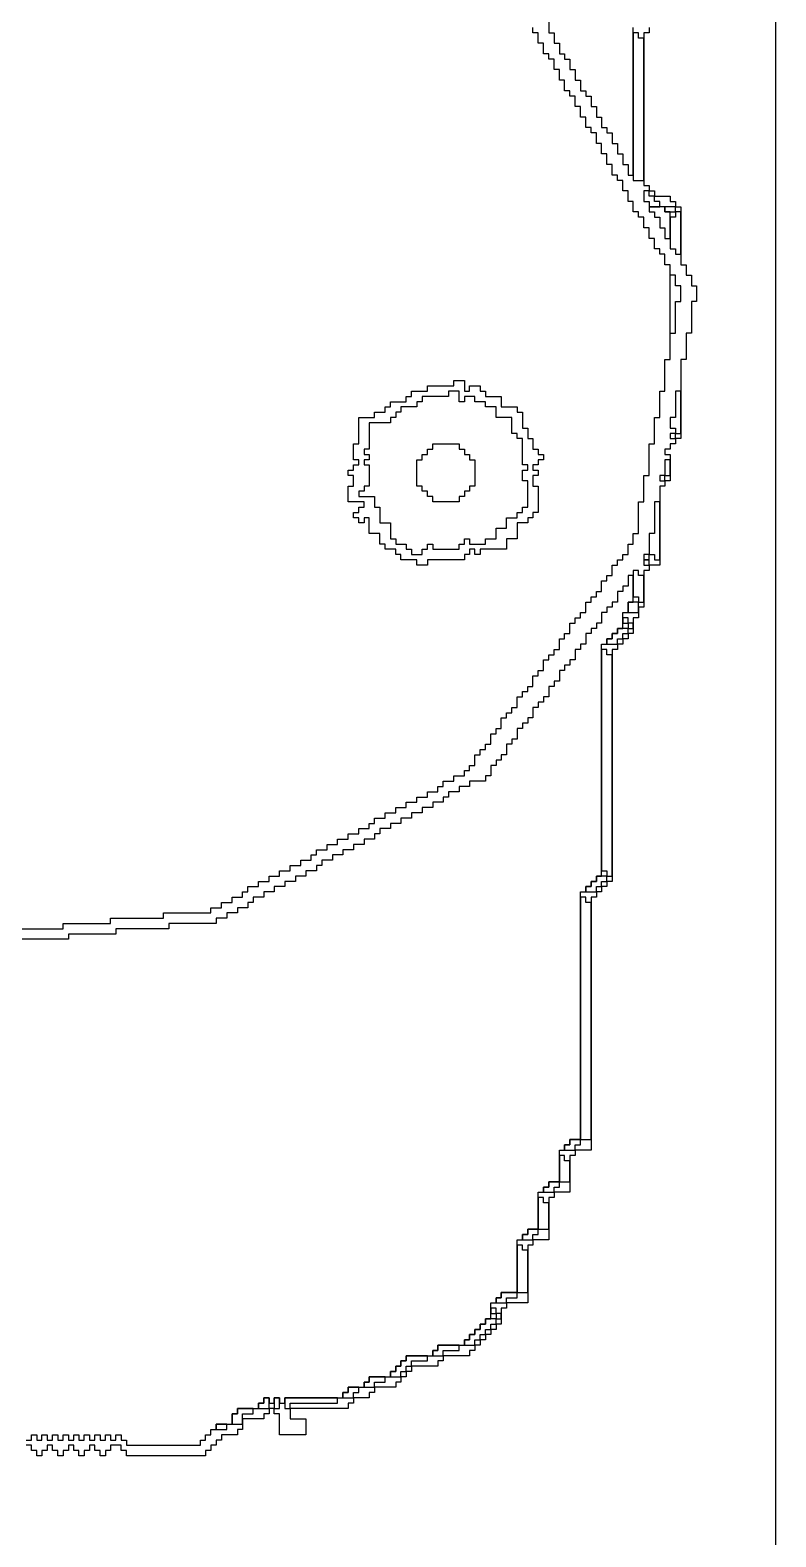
# Model space of a CAD drawing. Header units: millimetres. Extents: x 0 to 6624, y -35 to 3500.
# Drawn here: x 6254 to 6580, y 1579 to 2238 of the extents above; entities that cross this region are included whole.
import ezdxf

# ---------------------------------------------------------------- set-up
doc = ezdxf.new("R2010")
doc.units = ezdxf.units.MM
for name, color, linetype in [('AUTHORITY_DIMENSIONS', 7, 'Continuous'), ('garden_ground', 7, 'Continuous'), ('mound', 7, 'Continuous'), ('pine', 7, 'Continuous')]:
    doc.layers.add(name, color=color, linetype=linetype)

msp = doc.modelspace()

# ---------------------------------------------------------------- linework, layer by layer
at = {"layer": 'AUTHORITY_DIMENSIONS'}
msp.add_lwpolyline([(4080, 0), (6580, 0), (6580, 3500), (4080, 3500)], close=True, dxfattribs=at)
at = {"layer": 'garden_ground'}
for points in [[(6580, 269.76), (6580, 3500)], [(6524.6, 2238.8), (6524.6, 2236.5), (6522.29, 2236.5), (6522.29, 2169.63), (6524.6, 2169.63), (6524.6, 2167.33), (6526.91, 2167.33), (6526.91, 2165.02), (6533.83, 2165.02), (6533.83, 2162.71), (6536.14, 2162.71), (6536.14, 2160.41), (6538.45, 2160.41), (6538.45, 2135.05), (6540.76, 2135.05), (6540.76, 2130.43), (6543.07, 2130.43), (6543.07, 2125.82), (6545.37, 2125.82), (6545.37, 2118.91), (6543.07, 2118.91), (6543.07, 2105.07), (6540.76, 2105.07), (6540.76, 2093.54), (6538.45, 2093.54), (6538.45, 2058.96), (6536.14, 2058.96), (6536.14, 2056.65), (6533.83, 2056.65), (6533.83, 2054.35), (6531.52, 2054.35), (6531.52, 2052.04), (6533.83, 2052.04), (6533.83, 2040.51), (6531.52, 2040.51), (6531.52, 2038.21), (6529.22, 2038.21), (6529.22, 2003.62), (6524.6, 2003.62), (6524.6, 2001.32), (6522.29, 2001.32), (6522.29, 1985.18), (6519.98, 1985.18), (6519.98, 1980.57), (6517.67, 1980.57), (6517.67, 1973.65), (6515.36, 1973.65), (6515.36, 1971.34), (6513.06, 1971.34), (6513.06, 1969.04), (6510.75, 1969.04), (6510.75, 1966.73), (6508.44, 1966.73), (6508.44, 1865.28), (6506.13, 1865.28), (6506.13, 1862.98), (6503.82, 1862.98), (6503.82, 1860.67), (6501.51, 1860.67), (6501.51, 1858.37), (6499.21, 1858.37), (6499.21, 1747.69), (6492.28, 1747.69), (6492.28, 1745.39), (6489.97, 1745.39), (6489.97, 1729.25), (6483.05, 1729.25), (6483.05, 1726.94), (6480.74, 1726.94), (6480.74, 1708.5), (6473.81, 1708.5), (6473.81, 1706.19), (6471.51, 1706.19), (6471.51, 1680.83), (6462.27, 1680.83), (6462.27, 1678.52), (6459.96, 1678.52), (6459.96, 1671.61), (6457.65, 1671.61), (6457.65, 1669.3), (6455.35, 1669.3), (6455.35, 1667), (6453.04, 1667), (6453.04, 1664.69), (6450.73, 1664.69), (6450.73, 1662.38), (6448.42, 1662.38), (6448.42, 1660.08), (6446.11, 1660.08), (6446.11, 1657.77), (6434.57, 1657.77), (6434.57, 1655.47), (6432.26, 1655.47), (6432.26, 1653.16), (6420.72, 1653.16), (6420.72, 1650.86), (6418.41, 1650.86), (6418.41, 1648.55), (6416.1, 1648.55), (6416.1, 1646.25), (6413.8, 1646.25), (6413.8, 1643.94), (6404.56, 1643.94), (6404.56, 1641.63), (6402.25, 1641.63), (6402.25, 1639.33), (6395.33, 1639.33), (6395.33, 1637.02), (6393.02, 1637.02), (6393.02, 1634.72), (6367.63, 1634.72), (6367.63, 1630.11), (6374.55, 1630.11), (6374.55, 1623.19), (6363.01, 1623.19), (6363.01, 1632.41), (6360.7, 1632.41), (6360.7, 1634.72), (6358.39, 1634.72), (6358.39, 1632.41), (6356.08, 1632.41), (6356.08, 1630.11), (6346.85, 1630.11), (6346.85, 1625.49), (6344.54, 1625.49), (6344.54, 1623.19), (6337.62, 1623.19), (6337.62, 1620.88), (6335.31, 1620.88), (6335.31, 1618.58), (6333, 1618.58), (6333, 1616.27), (6330.69, 1616.27), (6330.69, 1613.97), (6296.07, 1613.97), (6296.07, 1616.27), (6293.76, 1616.27), (6293.76, 1618.58), (6289.14, 1618.58), (6289.14, 1616.27), (6286.83, 1616.27), (6286.83, 1613.97), (6284.52, 1613.97), (6284.52, 1616.27), (6282.22, 1616.27), (6282.22, 1618.58), (6279.91, 1618.58), (6279.91, 1616.27), (6277.6, 1616.27), (6277.6, 1613.97), (6275.29, 1613.97), (6275.29, 1616.27), (6272.98, 1616.27), (6272.98, 1618.58), (6270.67, 1618.58), (6270.67, 1616.27), (6268.37, 1616.27), (6268.37, 1613.97), (6266.06, 1613.97), (6266.06, 1616.27), (6263.75, 1616.27), (6263.75, 1618.58), (6261.44, 1618.58), (6261.44, 1616.27), (6259.13, 1616.27), (6259.13, 1613.97), (6256.82, 1613.97), (6256.82, 1616.27), (6254.52, 1616.27), (6254.52, 1618.58), (6252.21, 1618.58)]]:
    msp.add_lwpolyline(points, dxfattribs=at)
at = {"layer": 'mound'}
for points in [[(6480.74, 2241.11), (6480.74, 2236.5), (6483.05, 2236.5), (6483.05, 2231.88), (6485.36, 2231.88), (6485.36, 2227.27), (6487.66, 2227.27), (6487.66, 2224.97), (6489.97, 2224.97), (6489.97, 2220.36), (6492.28, 2220.36), (6492.28, 2215.74), (6494.59, 2215.74), (6494.59, 2211.13), (6496.9, 2211.13), (6496.9, 2208.83), (6499.21, 2208.83), (6499.21, 2204.22), (6501.51, 2204.22), (6501.51, 2199.6), (6503.82, 2199.6), (6503.82, 2194.99), (6506.13, 2194.99), (6506.13, 2192.69), (6508.44, 2192.69), (6508.44, 2188.08), (6510.75, 2188.08), (6510.75, 2183.47), (6513.06, 2183.47), (6513.06, 2178.85), (6515.36, 2178.85), (6515.36, 2174.24), (6517.67, 2174.24), (6517.67, 2238.8)], [(6247.59, 1844.53), (6268.37, 1844.53), (6268.37, 1846.84), (6289.14, 1846.84), (6289.14, 1849.14), (6312.23, 1849.14), (6312.23, 1851.45), (6333, 1851.45), (6333, 1853.75), (6337.62, 1853.75), (6337.62, 1856.06), (6342.23, 1856.06), (6342.23, 1858.37), (6346.85, 1858.37), (6346.85, 1860.67), (6349.16, 1860.67), (6349.16, 1862.98), (6353.78, 1862.98), (6353.78, 1865.28), (6358.39, 1865.28), (6358.39, 1867.59), (6363.01, 1867.59), (6363.01, 1869.89), (6367.63, 1869.89), (6367.63, 1872.2), (6372.24, 1872.2), (6372.24, 1874.51), (6376.86, 1874.51), (6376.86, 1876.81), (6379.17, 1876.81), (6379.17, 1879.12), (6383.79, 1879.12), (6383.79, 1881.42), (6388.4, 1881.42), (6388.4, 1883.73), (6393.02, 1883.73), (6393.02, 1886.03), (6397.64, 1886.03), (6397.64, 1888.34), (6402.25, 1888.34), (6402.25, 1890.65), (6404.56, 1890.65), (6404.56, 1892.95), (6409.18, 1892.95), (6409.18, 1895.26), (6413.8, 1895.26), (6413.8, 1897.56), (6418.41, 1897.56), (6418.41, 1899.87), (6423.03, 1899.87), (6423.03, 1902.17), (6427.65, 1902.17), (6427.65, 1904.48), (6432.26, 1904.48), (6432.26, 1906.79), (6434.57, 1906.79), (6434.57, 1909.09), (6439.19, 1909.09), (6439.19, 1911.4), (6443.8, 1911.4), (6443.8, 1913.7), (6446.11, 1913.7), (6446.11, 1916.01), (6448.42, 1916.01), (6448.42, 1920.62), (6450.73, 1920.62), (6450.73, 1922.92), (6453.04, 1922.92), (6453.04, 1925.23), (6455.35, 1925.23), (6455.35, 1929.84), (6457.65, 1929.84), (6457.65, 1932.15), (6459.96, 1932.15), (6459.96, 1936.76), (6462.27, 1936.76), (6462.27, 1939.06), (6464.58, 1939.06), (6464.58, 1941.37), (6466.89, 1941.37), (6466.89, 1945.98), (6469.2, 1945.98), (6469.2, 1948.29), (6471.51, 1948.29), (6471.51, 1950.59), (6473.81, 1950.59), (6473.81, 1955.2), (6476.12, 1955.2), (6476.12, 1957.51), (6478.43, 1957.51), (6478.43, 1962.12), (6480.74, 1962.12), (6480.74, 1964.43), (6483.05, 1964.43), (6483.05, 1966.73), (6485.36, 1966.73), (6485.36, 1971.34), (6487.66, 1971.34), (6487.66, 1973.65), (6489.97, 1973.65), (6489.97, 1978.26), (6492.28, 1978.26), (6492.28, 1980.57), (6494.59, 1980.57), (6494.59, 1982.87), (6496.9, 1982.87), (6496.9, 1987.48), (6499.21, 1987.48), (6499.21, 1989.79), (6501.51, 1989.79), (6501.51, 1992.09), (6503.82, 1992.09), (6503.82, 1996.71), (6506.13, 1996.71), (6506.13, 1999.01), (6508.44, 1999.01), (6508.44, 2003.62), (6510.75, 2003.62), (6510.75, 2005.93), (6513.06, 2005.93), (6513.06, 2008.23), (6515.36, 2008.23), (6515.36, 2012.85), (6517.67, 2012.85), (6517.67, 2017.46), (6519.98, 2017.46), (6519.98, 2031.29), (6522.29, 2031.29), (6522.29, 2042.82), (6524.6, 2042.82), (6524.6, 2056.65), (6526.91, 2056.65), (6526.91, 2068.18), (6529.22, 2068.18), (6529.22, 2079.71), (6531.52, 2079.71), (6531.52, 2093.54), (6533.83, 2093.54), (6533.83, 2135.05), (6531.52, 2135.05), (6531.52, 2139.66), (6529.22, 2139.66), (6529.22, 2141.96), (6526.91, 2141.96), (6526.91, 2146.57), (6524.6, 2146.57), (6524.6, 2151.19), (6522.29, 2151.19), (6522.29, 2155.8), (6519.98, 2155.8), (6519.98, 2158.1), (6517.67, 2158.1), (6517.67, 2162.71), (6515.36, 2162.71), (6515.36, 2167.33), (6513.06, 2167.33), (6513.06, 2171.94), (6510.75, 2171.94), (6510.75, 2174.24), (6508.44, 2174.24), (6508.44, 2178.85), (6506.13, 2178.85), (6506.13, 2183.47), (6503.82, 2183.47), (6503.82, 2188.08), (6501.51, 2188.08), (6501.51, 2192.69), (6499.21, 2192.69), (6499.21, 2194.99), (6496.9, 2194.99), (6496.9, 2199.6), (6494.59, 2199.6), (6494.59, 2204.22), (6492.28, 2204.22), (6492.28, 2208.83), (6489.97, 2208.83), (6489.97, 2211.13), (6487.66, 2211.13), (6487.66, 2215.74), (6485.36, 2215.74), (6485.36, 2220.36), (6483.05, 2220.36), (6483.05, 2224.97), (6480.74, 2224.97), (6480.74, 2227.27), (6478.43, 2227.27), (6478.43, 2231.88), (6476.12, 2231.88), (6476.12, 2236.5), (6473.81, 2236.5), (6473.81, 2238.8)], [(6252.21, 1620.88), (6254.52, 1620.88), (6254.52, 1623.19), (6256.82, 1623.19), (6256.82, 1620.88), (6259.13, 1620.88), (6259.13, 1623.19), (6261.44, 1623.19), (6261.44, 1620.88), (6263.75, 1620.88), (6263.75, 1623.19), (6266.06, 1623.19), (6266.06, 1620.88), (6268.37, 1620.88), (6268.37, 1623.19), (6270.67, 1623.19), (6270.67, 1620.88), (6272.98, 1620.88), (6272.98, 1623.19), (6275.29, 1623.19), (6275.29, 1620.88), (6277.6, 1620.88), (6277.6, 1623.19), (6279.91, 1623.19), (6279.91, 1620.88), (6282.22, 1620.88), (6282.22, 1623.19), (6284.52, 1623.19), (6284.52, 1620.88), (6286.83, 1620.88), (6286.83, 1623.19), (6289.14, 1623.19), (6289.14, 1620.88), (6291.45, 1620.88), (6291.45, 1623.19), (6293.76, 1623.19), (6293.76, 1620.88), (6296.07, 1620.88), (6296.07, 1618.58), (6328.38, 1618.58), (6328.38, 1620.88), (6330.69, 1620.88), (6330.69, 1623.19), (6333, 1623.19), (6333, 1625.49), (6335.31, 1625.49), (6335.31, 1627.8), (6342.23, 1627.8), (6342.23, 1632.41), (6344.54, 1632.41), (6344.54, 1634.72), (6353.78, 1634.72), (6353.78, 1637.02), (6356.08, 1637.02), (6356.08, 1639.33), (6358.39, 1639.33), (6358.39, 1637.02), (6360.7, 1637.02), (6360.7, 1639.33), (6363.01, 1639.33), (6363.01, 1637.02), (6365.32, 1637.02), (6365.32, 1639.33), (6390.71, 1639.33), (6390.71, 1641.63), (6393.02, 1641.63), (6393.02, 1643.94), (6399.94, 1643.94), (6399.94, 1646.25), (6402.25, 1646.25), (6402.25, 1648.55), (6411.49, 1648.55), (6411.49, 1650.86), (6413.8, 1650.86), (6413.8, 1653.16), (6416.1, 1653.16), (6416.1, 1655.47), (6418.41, 1655.47), (6418.41, 1657.77), (6429.95, 1657.77), (6429.95, 1660.08), (6432.26, 1660.08), (6432.26, 1662.38), (6443.8, 1662.38), (6443.8, 1664.69), (6446.11, 1664.69), (6446.11, 1667), (6448.42, 1667), (6448.42, 1669.3), (6450.73, 1669.3), (6450.73, 1671.61), (6453.04, 1671.61), (6453.04, 1673.91), (6455.35, 1673.91), (6455.35, 1680.83), (6457.65, 1680.83), (6457.65, 1683.14), (6459.96, 1683.14), (6459.96, 1685.44), (6466.89, 1685.44), (6466.89, 1708.5), (6469.2, 1708.5), (6469.2, 1710.8), (6471.51, 1710.8), (6471.51, 1713.11), (6476.12, 1713.11), (6476.12, 1729.25), (6478.43, 1729.25), (6478.43, 1731.55), (6480.74, 1731.55), (6480.74, 1733.86), (6485.36, 1733.86), (6485.36, 1747.69), (6487.66, 1747.69), (6487.66, 1750), (6489.97, 1750), (6489.97, 1752.31), (6494.59, 1752.31), (6494.59, 1860.67), (6496.9, 1860.67), (6496.9, 1862.98), (6499.21, 1862.98), (6499.21, 1865.28), (6501.51, 1865.28), (6501.51, 1867.59), (6503.82, 1867.59), (6503.82, 1969.04), (6506.13, 1969.04), (6506.13, 1971.34), (6508.44, 1971.34), (6508.44, 1973.65), (6510.75, 1973.65), (6510.75, 1975.96), (6513.06, 1975.96), (6513.06, 1982.87), (6515.36, 1982.87), (6515.36, 1987.48), (6517.67, 1987.48), (6517.67, 1999.01), (6515.36, 1999.01), (6515.36, 1999.01), (6515.36, 1994.4), (6513.06, 1994.4), (6513.06, 1992.09), (6510.75, 1992.09), (6510.75, 1987.48), (6508.44, 1987.48), (6508.44, 1985.18), (6506.13, 1985.18), (6506.13, 1982.87), (6503.82, 1982.87), (6503.82, 1978.26), (6501.51, 1978.26), (6501.51, 1975.96), (6499.21, 1975.96), (6499.21, 1973.65), (6496.9, 1973.65), (6496.9, 1969.04), (6494.59, 1969.04), (6494.59, 1966.73), (6492.28, 1966.73), (6492.28, 1962.12), (6489.97, 1962.12), (6489.97, 1959.82), (6487.66, 1959.82), (6487.66, 1957.51), (6485.36, 1957.51), (6485.36, 1952.9), (6483.05, 1952.9), (6483.05, 1950.59), (6480.74, 1950.59), (6480.74, 1945.98), (6478.43, 1945.98), (6478.43, 1943.68), (6476.12, 1943.68), (6476.12, 1941.37), (6473.81, 1941.37), (6473.81, 1936.76), (6471.51, 1936.76), (6471.51, 1934.45), (6469.2, 1934.45), (6469.2, 1932.15), (6466.89, 1932.15), (6466.89, 1927.54), (6464.58, 1927.54), (6464.58, 1925.23), (6462.27, 1925.23), (6462.27, 1920.62), (6459.96, 1920.62), (6459.96, 1918.31), (6457.65, 1918.31), (6457.65, 1916.01), (6455.35, 1916.01), (6455.35, 1911.4), (6453.04, 1911.4), (6453.04, 1909.09), (6446.11, 1909.09), (6446.11, 1906.79), (6441.5, 1906.79), (6441.5, 1904.48), (6436.88, 1904.48), (6436.88, 1902.17), (6434.57, 1902.17), (6434.57, 1899.87), (6429.95, 1899.87), (6429.95, 1897.56), (6425.34, 1897.56), (6425.34, 1895.26), (6420.72, 1895.26), (6420.72, 1892.95), (6416.1, 1892.95), (6416.1, 1890.65), (6411.49, 1890.65), (6411.49, 1888.34), (6406.87, 1888.34), (6406.87, 1886.03), (6404.56, 1886.03), (6404.56, 1883.73), (6399.94, 1883.73), (6399.94, 1881.42), (6395.33, 1881.42), (6395.33, 1879.12), (6390.71, 1879.12), (6390.71, 1876.81), (6386.09, 1876.81), (6386.09, 1874.51), (6381.48, 1874.51), (6381.48, 1872.2), (6379.17, 1872.2), (6379.17, 1869.89), (6374.55, 1869.89), (6374.55, 1867.59), (6369.94, 1867.59), (6369.94, 1865.28), (6365.32, 1865.28), (6365.32, 1862.98), (6360.7, 1862.98), (6360.7, 1860.67), (6356.08, 1860.67), (6356.08, 1858.37), (6351.47, 1858.37), (6351.47, 1856.06), (6349.16, 1856.06), (6349.16, 1853.75), (6344.54, 1853.75), (6344.54, 1851.45), (6339.93, 1851.45), (6339.93, 1849.14), (6335.31, 1849.14), (6335.31, 1846.84), (6314.53, 1846.84), (6314.53, 1844.53), (6291.45, 1844.53), (6291.45, 1842.23), (6270.67, 1842.23), (6270.67, 1839.92), (6249.9, 1839.92)]]:
    msp.add_lwpolyline(points, dxfattribs=at)
for points in [[(6524.6, 2160.41), (6524.6, 2158.1), (6526.91, 2158.1), (6526.91, 2155.8), (6529.22, 2155.8), (6529.22, 2151.19), (6531.52, 2151.19), (6531.52, 2146.57), (6533.83, 2146.57), (6533.83, 2158.1), (6531.52, 2158.1), (6531.52, 2160.41), (6524.6, 2160.41)], [(6439.19, 2084.32), (6443.8, 2084.32), (6443.8, 2079.71), (6446.11, 2079.71), (6446.11, 2082.02), (6450.73, 2082.02), (6450.73, 2079.71), (6453.04, 2079.71), (6453.04, 2077.4), (6459.96, 2077.4), (6459.96, 2072.79), (6466.89, 2072.79), (6466.89, 2070.49), (6469.2, 2070.49), (6469.2, 2063.57), (6471.51, 2063.57), (6471.51, 2058.96), (6473.81, 2058.96), (6473.81, 2054.35), (6476.12, 2054.35), (6476.12, 2052.04), (6478.43, 2052.04), (6478.43, 2049.74), (6476.12, 2049.74), (6476.12, 2047.43), (6473.81, 2047.43), (6473.81, 2045.13), (6476.12, 2045.13), (6476.12, 2042.82), (6473.81, 2042.82), (6473.81, 2038.21), (6476.12, 2038.21), (6476.12, 2026.68), (6473.81, 2026.68), (6473.81, 2024.37), (6471.51, 2024.37), (6471.51, 2022.07), (6466.89, 2022.07), (6466.89, 2015.15), (6462.27, 2015.15), (6462.27, 2010.54), (6450.73, 2010.54), (6450.73, 2008.23), (6448.42, 2008.23), (6448.42, 2010.54), (6446.11, 2010.54), (6446.11, 2008.23), (6443.8, 2008.23), (6443.8, 2005.93), (6427.65, 2005.93), (6427.65, 2003.62), (6423.03, 2003.62), (6423.03, 2005.93), (6416.1, 2005.93), (6416.1, 2008.23), (6413.8, 2008.23), (6413.8, 2010.54), (6409.18, 2010.54), (6409.18, 2012.85), (6406.87, 2012.85), (6406.87, 2017.46), (6402.25, 2017.46), (6402.25, 2024.37), (6399.94, 2024.37), (6399.94, 2022.07), (6397.64, 2022.07), (6397.64, 2024.37), (6395.33, 2024.37), (6395.33, 2026.68), (6397.64, 2026.68), (6397.64, 2028.99), (6399.94, 2028.99), (6399.94, 2031.29), (6393.02, 2031.29), (6393.02, 2038.21), (6395.33, 2038.21), (6395.33, 2042.82), (6393.02, 2042.82), (6393.02, 2045.13), (6395.33, 2045.13), (6395.33, 2047.43), (6397.64, 2047.43), (6397.64, 2049.74), (6395.33, 2049.74), (6395.33, 2056.65), (6397.64, 2056.65), (6397.64, 2068.18), (6404.56, 2068.18), (6404.56, 2070.49), (6409.18, 2070.49), (6409.18, 2072.79), (6411.49, 2072.79), (6411.49, 2075.1), (6418.41, 2075.1), (6418.41, 2077.4), (6420.72, 2077.4), (6420.72, 2079.71), (6427.65, 2079.71), (6427.65, 2082.02), (6439.19, 2082.02), (6439.19, 2084.32)], [(6436.88, 2079.71), (6436.88, 2077.4), (6425.34, 2077.4), (6425.34, 2075.1), (6423.03, 2075.1), (6423.03, 2072.79), (6416.1, 2072.79), (6416.1, 2070.49), (6413.8, 2070.49), (6413.8, 2068.18), (6411.49, 2068.18), (6411.49, 2065.88), (6402.25, 2065.88), (6402.25, 2054.35), (6399.94, 2054.35), (6399.94, 2052.04), (6402.25, 2052.04), (6402.25, 2049.74), (6399.94, 2049.74), (6399.94, 2047.43), (6402.25, 2047.43), (6402.25, 2038.21), (6399.94, 2038.21), (6399.94, 2035.9), (6397.64, 2035.9), (6397.64, 2033.6), (6404.56, 2033.6), (6404.56, 2028.99), (6406.87, 2028.99), (6406.87, 2022.07), (6411.49, 2022.07), (6411.49, 2015.15), (6413.8, 2015.15), (6413.8, 2012.85), (6418.41, 2012.85), (6418.41, 2010.54), (6420.72, 2010.54), (6420.72, 2008.23), (6425.34, 2008.23), (6425.34, 2010.54), (6427.65, 2010.54), (6427.65, 2012.85), (6429.95, 2012.85), (6429.95, 2010.54), (6441.5, 2010.54), (6441.5, 2012.85), (6443.8, 2012.85), (6443.8, 2015.15), (6446.11, 2015.15), (6446.11, 2012.85), (6453.04, 2012.85), (6453.04, 2015.15), (6457.65, 2015.15), (6457.65, 2019.76), (6462.27, 2019.76), (6462.27, 2024.37), (6466.89, 2024.37), (6466.89, 2026.68), (6469.2, 2026.68), (6469.2, 2028.99), (6471.51, 2028.99), (6471.51, 2040.51), (6469.2, 2040.51), (6469.2, 2045.13), (6471.51, 2045.13), (6471.51, 2047.43), (6469.2, 2047.43), (6469.2, 2058.96), (6466.89, 2058.96), (6466.89, 2061.26), (6464.58, 2061.26), (6464.58, 2068.18), (6457.65, 2068.18), (6457.65, 2072.79), (6453.04, 2072.79), (6453.04, 2075.1), (6448.42, 2075.1), (6448.42, 2077.4), (6443.8, 2077.4), (6443.8, 2075.1), (6441.5, 2075.1), (6441.5, 2079.71), (6436.88, 2079.71)], [(6429.95, 2056.65), (6441.5, 2056.65), (6441.5, 2054.35), (6443.8, 2054.35), (6443.8, 2052.04), (6446.11, 2052.04), (6446.11, 2049.74), (6448.42, 2049.74), (6448.42, 2038.21), (6446.11, 2038.21), (6446.11, 2035.9), (6443.8, 2035.9), (6443.8, 2033.6), (6441.5, 2033.6), (6441.5, 2031.29), (6429.95, 2031.29), (6429.95, 2033.6), (6427.65, 2033.6), (6427.65, 2035.9), (6425.34, 2035.9), (6425.34, 2038.21), (6423.03, 2038.21), (6423.03, 2049.74), (6425.34, 2049.74), (6425.34, 2052.04), (6427.65, 2052.04), (6427.65, 2054.35), (6429.95, 2054.35), (6429.95, 2056.65)], [(6522.29, 2008.23), (6522.29, 2005.93), (6524.6, 2005.93), (6524.6, 2008.23), (6522.29, 2008.23)]]:
    msp.add_lwpolyline(points, close=True, dxfattribs=at)
at = {"layer": 'pine'}
msp.add_lwpolyline([(6247.59, 1844.53), (6268.37, 1844.53), (6268.37, 1846.84), (6289.14, 1846.84), (6289.14, 1849.14), (6312.23, 1849.14), (6312.23, 1851.45), (6333, 1851.45), (6333, 1853.75), (6337.62, 1853.75), (6337.62, 1856.06), (6342.23, 1856.06), (6342.23, 1858.37), (6346.85, 1858.37), (6346.85, 1860.67), (6349.16, 1860.67), (6349.16, 1862.98), (6353.78, 1862.98), (6353.78, 1865.28), (6358.39, 1865.28), (6358.39, 1867.59), (6363.01, 1867.59), (6363.01, 1869.89), (6367.63, 1869.89), (6367.63, 1872.2), (6372.24, 1872.2), (6372.24, 1874.51), (6376.86, 1874.51), (6376.86, 1876.81), (6379.17, 1876.81), (6379.17, 1879.12), (6383.79, 1879.12), (6383.79, 1881.42), (6388.4, 1881.42), (6388.4, 1883.73), (6393.02, 1883.73), (6393.02, 1886.03), (6397.64, 1886.03), (6397.64, 1888.34), (6402.25, 1888.34), (6402.25, 1890.65), (6404.56, 1890.65), (6404.56, 1892.95), (6409.18, 1892.95), (6409.18, 1895.26), (6413.8, 1895.26), (6413.8, 1897.56), (6418.41, 1897.56), (6418.41, 1899.87), (6423.03, 1899.87), (6423.03, 1902.17), (6427.65, 1902.17), (6427.65, 1904.48), (6432.26, 1904.48), (6432.26, 1906.79), (6434.57, 1906.79), (6434.57, 1909.09), (6439.19, 1909.09), (6439.19, 1911.4), (6443.8, 1911.4), (6443.8, 1913.7), (6446.11, 1913.7), (6446.11, 1916.01), (6448.42, 1916.01), (6448.42, 1920.62), (6450.73, 1920.62), (6450.73, 1922.92), (6453.04, 1922.92), (6453.04, 1925.23), (6455.35, 1925.23), (6455.35, 1929.84), (6457.65, 1929.84), (6457.65, 1932.15), (6459.96, 1932.15), (6459.96, 1936.76), (6462.27, 1936.76), (6462.27, 1939.06), (6464.58, 1939.06), (6464.58, 1941.37), (6466.89, 1941.37), (6466.89, 1945.98), (6469.2, 1945.98), (6469.2, 1948.29), (6471.51, 1948.29), (6471.51, 1950.59), (6473.81, 1950.59), (6473.81, 1955.2), (6476.12, 1955.2), (6476.12, 1957.51), (6478.43, 1957.51), (6478.43, 1962.12), (6480.74, 1962.12), (6480.74, 1964.43), (6483.05, 1964.43), (6483.05, 1966.73), (6485.36, 1966.73), (6485.36, 1971.34), (6487.66, 1971.34), (6487.66, 1973.65), (6489.97, 1973.65), (6489.97, 1978.26), (6492.28, 1978.26), (6492.28, 1980.57), (6494.59, 1980.57), (6494.59, 1982.87), (6496.9, 1982.87), (6496.9, 1987.48), (6499.21, 1987.48), (6499.21, 1989.79), (6501.51, 1989.79), (6501.51, 1992.09), (6503.82, 1992.09), (6503.82, 1996.71), (6506.13, 1996.71), (6506.13, 1999.01), (6508.44, 1999.01), (6508.44, 2003.62), (6510.75, 2003.62), (6510.75, 2005.93), (6513.06, 2005.93), (6513.06, 2008.23), (6515.36, 2008.23), (6515.36, 2012.85), (6517.67, 2012.85), (6517.67, 2017.46), (6519.98, 2017.46), (6519.98, 2031.29), (6522.29, 2031.29), (6522.29, 2042.82), (6524.6, 2042.82), (6524.6, 2056.65), (6526.91, 2056.65), (6526.91, 2068.18), (6529.22, 2068.18), (6529.22, 2079.71), (6531.52, 2079.71), (6531.52, 2093.54), (6533.83, 2093.54), (6533.83, 2105.07), (6536.14, 2105.07), (6536.14, 2118.91), (6538.45, 2118.91), (6538.45, 2125.82), (6536.14, 2125.82), (6536.14, 2130.43), (6533.83, 2130.43), (6533.83, 2135.05), (6531.52, 2135.05), (6531.52, 2139.66), (6529.22, 2139.66), (6529.22, 2141.96), (6526.91, 2141.96), (6526.91, 2146.57), (6524.6, 2146.57), (6524.6, 2151.19), (6522.29, 2151.19), (6522.29, 2155.8), (6519.98, 2155.8), (6519.98, 2158.1), (6517.67, 2158.1), (6517.67, 2162.71), (6515.36, 2162.71), (6515.36, 2167.33), (6513.06, 2167.33), (6513.06, 2171.94), (6510.75, 2171.94), (6510.75, 2174.24), (6508.44, 2174.24), (6508.44, 2178.85), (6506.13, 2178.85), (6506.13, 2183.47), (6503.82, 2183.47), (6503.82, 2188.08), (6501.51, 2188.08), (6501.51, 2192.69), (6499.21, 2192.69), (6499.21, 2194.99), (6496.9, 2194.99), (6496.9, 2199.6), (6494.59, 2199.6), (6494.59, 2204.22), (6492.28, 2204.22), (6492.28, 2208.83), (6489.97, 2208.83), (6489.97, 2211.13), (6487.66, 2211.13), (6487.66, 2215.74), (6485.36, 2215.74), (6485.36, 2220.36), (6483.05, 2220.36), (6483.05, 2224.97), (6480.74, 2224.97), (6480.74, 2227.27), (6478.43, 2227.27), (6478.43, 2231.88), (6476.12, 2231.88), (6476.12, 2236.5), (6473.81, 2236.5), (6473.81, 2238.8)], dxfattribs=at)
for points in [[(6517.67, 2236.5), (6517.67, 2171.94), (6522.29, 2171.94), (6522.29, 2234.19), (6519.98, 2234.19), (6519.98, 2236.5), (6517.67, 2236.5)], [(6522.29, 2167.33), (6522.29, 2162.71), (6524.6, 2162.71), (6524.6, 2160.41), (6529.22, 2160.41), (6529.22, 2162.71), (6526.91, 2162.71), (6526.91, 2165.02), (6524.6, 2165.02), (6524.6, 2167.33), (6522.29, 2167.33)], [(6531.52, 2160.41), (6531.52, 2158.1), (6536.14, 2158.1), (6536.14, 2160.41), (6531.52, 2160.41)], [(6536.14, 2158.1), (6536.14, 2155.8), (6533.83, 2155.8), (6533.83, 2141.96), (6536.14, 2141.96), (6536.14, 2139.66), (6538.45, 2139.66), (6538.45, 2158.1), (6536.14, 2158.1)], [(6439.19, 2084.32), (6443.8, 2084.32), (6443.8, 2079.71), (6446.11, 2079.71), (6446.11, 2082.02), (6450.73, 2082.02), (6450.73, 2079.71), (6453.04, 2079.71), (6453.04, 2077.4), (6459.96, 2077.4), (6459.96, 2072.79), (6466.89, 2072.79), (6466.89, 2070.49), (6469.2, 2070.49), (6469.2, 2063.57), (6471.51, 2063.57), (6471.51, 2058.96), (6473.81, 2058.96), (6473.81, 2054.35), (6476.12, 2054.35), (6476.12, 2052.04), (6478.43, 2052.04), (6478.43, 2049.74), (6476.12, 2049.74), (6476.12, 2047.43), (6473.81, 2047.43), (6473.81, 2045.13), (6476.12, 2045.13), (6476.12, 2042.82), (6473.81, 2042.82), (6473.81, 2038.21), (6476.12, 2038.21), (6476.12, 2026.68), (6473.81, 2026.68), (6473.81, 2024.37), (6471.51, 2024.37), (6471.51, 2022.07), (6466.89, 2022.07), (6466.89, 2015.15), (6462.27, 2015.15), (6462.27, 2010.54), (6450.73, 2010.54), (6450.73, 2008.23), (6448.42, 2008.23), (6448.42, 2010.54), (6446.11, 2010.54), (6446.11, 2008.23), (6443.8, 2008.23), (6443.8, 2005.93), (6427.65, 2005.93), (6427.65, 2003.62), (6423.03, 2003.62), (6423.03, 2005.93), (6416.1, 2005.93), (6416.1, 2008.23), (6413.8, 2008.23), (6413.8, 2010.54), (6409.18, 2010.54), (6409.18, 2012.85), (6406.87, 2012.85), (6406.87, 2017.46), (6402.25, 2017.46), (6402.25, 2024.37), (6399.94, 2024.37), (6399.94, 2022.07), (6397.64, 2022.07), (6397.64, 2024.37), (6395.33, 2024.37), (6395.33, 2026.68), (6397.64, 2026.68), (6397.64, 2028.99), (6399.94, 2028.99), (6399.94, 2031.29), (6393.02, 2031.29), (6393.02, 2038.21), (6395.33, 2038.21), (6395.33, 2042.82), (6393.02, 2042.82), (6393.02, 2045.13), (6395.33, 2045.13), (6395.33, 2047.43), (6397.64, 2047.43), (6397.64, 2049.74), (6395.33, 2049.74), (6395.33, 2056.65), (6397.64, 2056.65), (6397.64, 2068.18), (6404.56, 2068.18), (6404.56, 2070.49), (6409.18, 2070.49), (6409.18, 2072.79), (6411.49, 2072.79), (6411.49, 2075.1), (6418.41, 2075.1), (6418.41, 2077.4), (6420.72, 2077.4), (6420.72, 2079.71), (6427.65, 2079.71), (6427.65, 2082.02), (6439.19, 2082.02), (6439.19, 2084.32)], [(6436.88, 2079.71), (6436.88, 2077.4), (6425.34, 2077.4), (6425.34, 2075.1), (6423.03, 2075.1), (6423.03, 2072.79), (6416.1, 2072.79), (6416.1, 2070.49), (6413.8, 2070.49), (6413.8, 2068.18), (6411.49, 2068.18), (6411.49, 2065.88), (6402.25, 2065.88), (6402.25, 2054.35), (6399.94, 2054.35), (6399.94, 2052.04), (6402.25, 2052.04), (6402.25, 2049.74), (6399.94, 2049.74), (6399.94, 2047.43), (6402.25, 2047.43), (6402.25, 2038.21), (6399.94, 2038.21), (6399.94, 2035.9), (6397.64, 2035.9), (6397.64, 2033.6), (6404.56, 2033.6), (6404.56, 2028.99), (6406.87, 2028.99), (6406.87, 2022.07), (6411.49, 2022.07), (6411.49, 2015.15), (6413.8, 2015.15), (6413.8, 2012.85), (6418.41, 2012.85), (6418.41, 2010.54), (6420.72, 2010.54), (6420.72, 2008.23), (6425.34, 2008.23), (6425.34, 2010.54), (6427.65, 2010.54), (6427.65, 2012.85), (6429.95, 2012.85), (6429.95, 2010.54), (6441.5, 2010.54), (6441.5, 2012.85), (6443.8, 2012.85), (6443.8, 2015.15), (6446.11, 2015.15), (6446.11, 2012.85), (6453.04, 2012.85), (6453.04, 2015.15), (6457.65, 2015.15), (6457.65, 2019.76), (6462.27, 2019.76), (6462.27, 2024.37), (6466.89, 2024.37), (6466.89, 2026.68), (6469.2, 2026.68), (6469.2, 2028.99), (6471.51, 2028.99), (6471.51, 2040.51), (6469.2, 2040.51), (6469.2, 2045.13), (6471.51, 2045.13), (6471.51, 2047.43), (6469.2, 2047.43), (6469.2, 2058.96), (6466.89, 2058.96), (6466.89, 2061.26), (6464.58, 2061.26), (6464.58, 2068.18), (6457.65, 2068.18), (6457.65, 2072.79), (6453.04, 2072.79), (6453.04, 2075.1), (6448.42, 2075.1), (6448.42, 2077.4), (6443.8, 2077.4), (6443.8, 2075.1), (6441.5, 2075.1), (6441.5, 2079.71), (6436.88, 2079.71)], [(6536.14, 2079.71), (6536.14, 2068.18), (6533.83, 2068.18), (6533.83, 2063.57), (6536.14, 2063.57), (6536.14, 2061.26), (6538.45, 2061.26), (6538.45, 2079.71), (6536.14, 2079.71)], [(6429.95, 2056.65), (6441.5, 2056.65), (6441.5, 2054.35), (6443.8, 2054.35), (6443.8, 2052.04), (6446.11, 2052.04), (6446.11, 2049.74), (6448.42, 2049.74), (6448.42, 2038.21), (6446.11, 2038.21), (6446.11, 2035.9), (6443.8, 2035.9), (6443.8, 2033.6), (6441.5, 2033.6), (6441.5, 2031.29), (6429.95, 2031.29), (6429.95, 2033.6), (6427.65, 2033.6), (6427.65, 2035.9), (6425.34, 2035.9), (6425.34, 2038.21), (6423.03, 2038.21), (6423.03, 2049.74), (6425.34, 2049.74), (6425.34, 2052.04), (6427.65, 2052.04), (6427.65, 2054.35), (6429.95, 2054.35), (6429.95, 2056.65)], [(6533.83, 2061.26), (6533.83, 2058.96), (6536.14, 2058.96), (6536.14, 2061.26), (6533.83, 2061.26)], [(6531.52, 2049.74), (6531.52, 2042.82), (6533.83, 2042.82), (6533.83, 2049.74), (6531.52, 2049.74)], [(6529.22, 2042.82), (6529.22, 2040.51), (6531.52, 2040.51), (6531.52, 2042.82), (6529.22, 2042.82)], [(6526.91, 2031.29), (6526.91, 2017.46), (6524.6, 2017.46), (6524.6, 2008.23), (6526.91, 2008.23), (6526.91, 2005.93), (6529.22, 2005.93), (6529.22, 2031.29), (6526.91, 2031.29)], [(6522.29, 2005.93), (6522.29, 2003.62), (6524.6, 2003.62), (6524.6, 2005.93), (6522.29, 2005.93)], [(6517.67, 2001.32), (6517.67, 1989.79), (6519.98, 1989.79), (6519.98, 1987.48), (6522.29, 1987.48), (6522.29, 1999.01), (6519.98, 1999.01), (6519.98, 2001.32), (6517.67, 2001.32)], [(6515.36, 1987.48), (6515.36, 1982.87), (6519.98, 1982.87), (6519.98, 1987.48), (6515.36, 1987.48)], [(6513.06, 1980.57), (6513.06, 1978.26), (6515.36, 1978.26), (6515.36, 1980.57), (6513.06, 1980.57)], [(6515.36, 1978.26), (6515.36, 1975.96), (6517.67, 1975.96), (6517.67, 1978.26), (6515.36, 1978.26)], [(6510.75, 1975.96), (6510.75, 1973.65), (6508.44, 1973.65), (6508.44, 1971.34), (6506.13, 1971.34), (6506.13, 1969.04), (6510.75, 1969.04), (6510.75, 1971.34), (6513.06, 1971.34), (6513.06, 1973.65), (6515.36, 1973.65), (6515.36, 1975.96), (6510.75, 1975.96)], [(6503.82, 1966.73), (6503.82, 1869.89), (6506.13, 1869.89), (6506.13, 1867.59), (6508.44, 1867.59), (6508.44, 1964.43), (6506.13, 1964.43), (6506.13, 1966.73), (6503.82, 1966.73)], [(6501.51, 1867.59), (6501.51, 1865.28), (6499.21, 1865.28), (6499.21, 1862.98), (6496.9, 1862.98), (6496.9, 1860.67), (6501.51, 1860.67), (6501.51, 1862.98), (6503.82, 1862.98), (6503.82, 1865.28), (6506.13, 1865.28), (6506.13, 1867.59), (6501.51, 1867.59)], [(6494.59, 1858.37), (6494.59, 1752.31), (6499.21, 1752.31), (6499.21, 1856.06), (6496.9, 1856.06), (6496.9, 1858.37), (6494.59, 1858.37)], [(6489.97, 1752.31), (6489.97, 1750), (6487.66, 1750), (6487.66, 1747.69), (6492.28, 1747.69), (6492.28, 1750), (6494.59, 1750), (6494.59, 1752.31), (6489.97, 1752.31)], [(6485.36, 1745.39), (6485.36, 1733.86), (6489.97, 1733.86), (6489.97, 1743.08), (6487.66, 1743.08), (6487.66, 1745.39), (6485.36, 1745.39)], [(6480.74, 1733.86), (6480.74, 1731.55), (6478.43, 1731.55), (6478.43, 1729.25), (6483.05, 1729.25), (6483.05, 1731.55), (6485.36, 1731.55), (6485.36, 1733.86), (6480.74, 1733.86)], [(6476.12, 1726.94), (6476.12, 1713.11), (6480.74, 1713.11), (6480.74, 1724.64), (6478.43, 1724.64), (6478.43, 1726.94), (6476.12, 1726.94)], [(6471.51, 1713.11), (6471.51, 1710.8), (6469.2, 1710.8), (6469.2, 1708.5), (6473.81, 1708.5), (6473.81, 1710.8), (6476.12, 1710.8), (6476.12, 1713.11), (6471.51, 1713.11)], [(6466.89, 1706.19), (6466.89, 1685.44), (6471.51, 1685.44), (6471.51, 1703.89), (6469.2, 1703.89), (6469.2, 1706.19), (6466.89, 1706.19)], [(6459.96, 1685.44), (6459.96, 1683.14), (6457.65, 1683.14), (6457.65, 1680.83), (6462.27, 1680.83), (6462.27, 1683.14), (6466.89, 1683.14), (6466.89, 1685.44), (6459.96, 1685.44)], [(6455.35, 1678.52), (6455.35, 1676.22), (6457.65, 1676.22), (6457.65, 1678.52), (6455.35, 1678.52)], [(6457.65, 1676.22), (6457.65, 1673.91), (6459.96, 1673.91), (6459.96, 1676.22), (6457.65, 1676.22)], [(6453.04, 1673.91), (6453.04, 1671.61), (6450.73, 1671.61), (6450.73, 1669.3), (6448.42, 1669.3), (6448.42, 1667), (6446.11, 1667), (6446.11, 1664.69), (6443.8, 1664.69), (6443.8, 1662.38), (6448.42, 1662.38), (6448.42, 1664.69), (6450.73, 1664.69), (6450.73, 1667), (6453.04, 1667), (6453.04, 1669.3), (6455.35, 1669.3), (6455.35, 1671.61), (6457.65, 1671.61), (6457.65, 1673.91), (6453.04, 1673.91)], [(6432.26, 1662.38), (6432.26, 1660.08), (6429.95, 1660.08), (6429.95, 1657.77), (6434.57, 1657.77), (6434.57, 1660.08), (6441.5, 1660.08), (6441.5, 1662.38), (6432.26, 1662.38)], [(6418.41, 1657.77), (6418.41, 1655.47), (6416.1, 1655.47), (6416.1, 1653.16), (6413.8, 1653.16), (6413.8, 1650.86), (6411.49, 1650.86), (6411.49, 1648.55), (6416.1, 1648.55), (6416.1, 1650.86), (6418.41, 1650.86), (6418.41, 1653.16), (6420.72, 1653.16), (6420.72, 1655.47), (6427.65, 1655.47), (6427.65, 1657.77), (6418.41, 1657.77)], [(6402.25, 1648.55), (6402.25, 1646.25), (6399.94, 1646.25), (6399.94, 1643.94), (6404.56, 1643.94), (6404.56, 1646.25), (6409.18, 1646.25), (6409.18, 1648.55), (6402.25, 1648.55)], [(6393.02, 1643.94), (6393.02, 1641.63), (6390.71, 1641.63), (6390.71, 1639.33), (6395.33, 1639.33), (6395.33, 1641.63), (6397.64, 1641.63), (6397.64, 1643.94), (6393.02, 1643.94)], [(6344.54, 1634.72), (6344.54, 1632.41), (6342.23, 1632.41), (6342.23, 1627.8), (6346.85, 1627.8), (6346.85, 1632.41), (6351.47, 1632.41), (6351.47, 1634.72), (6344.54, 1634.72)], [(6356.08, 1639.33), (6356.08, 1637.02), (6353.78, 1637.02), (6353.78, 1634.72), (6358.39, 1634.72), (6358.39, 1639.33), (6356.08, 1639.33)], [(6360.7, 1639.33), (6360.7, 1634.72), (6363.01, 1634.72), (6363.01, 1639.33), (6360.7, 1639.33)], [(6365.32, 1639.33), (6365.32, 1634.72), (6367.63, 1634.72), (6367.63, 1637.02), (6388.4, 1637.02), (6388.4, 1639.33), (6365.32, 1639.33)], [(6335.31, 1627.8), (6335.31, 1625.49), (6339.93, 1625.49), (6339.93, 1627.8), (6335.31, 1627.8)]]:
    msp.add_lwpolyline(points, close=True, dxfattribs=at)

doc.saveas('drawing.dxf')
